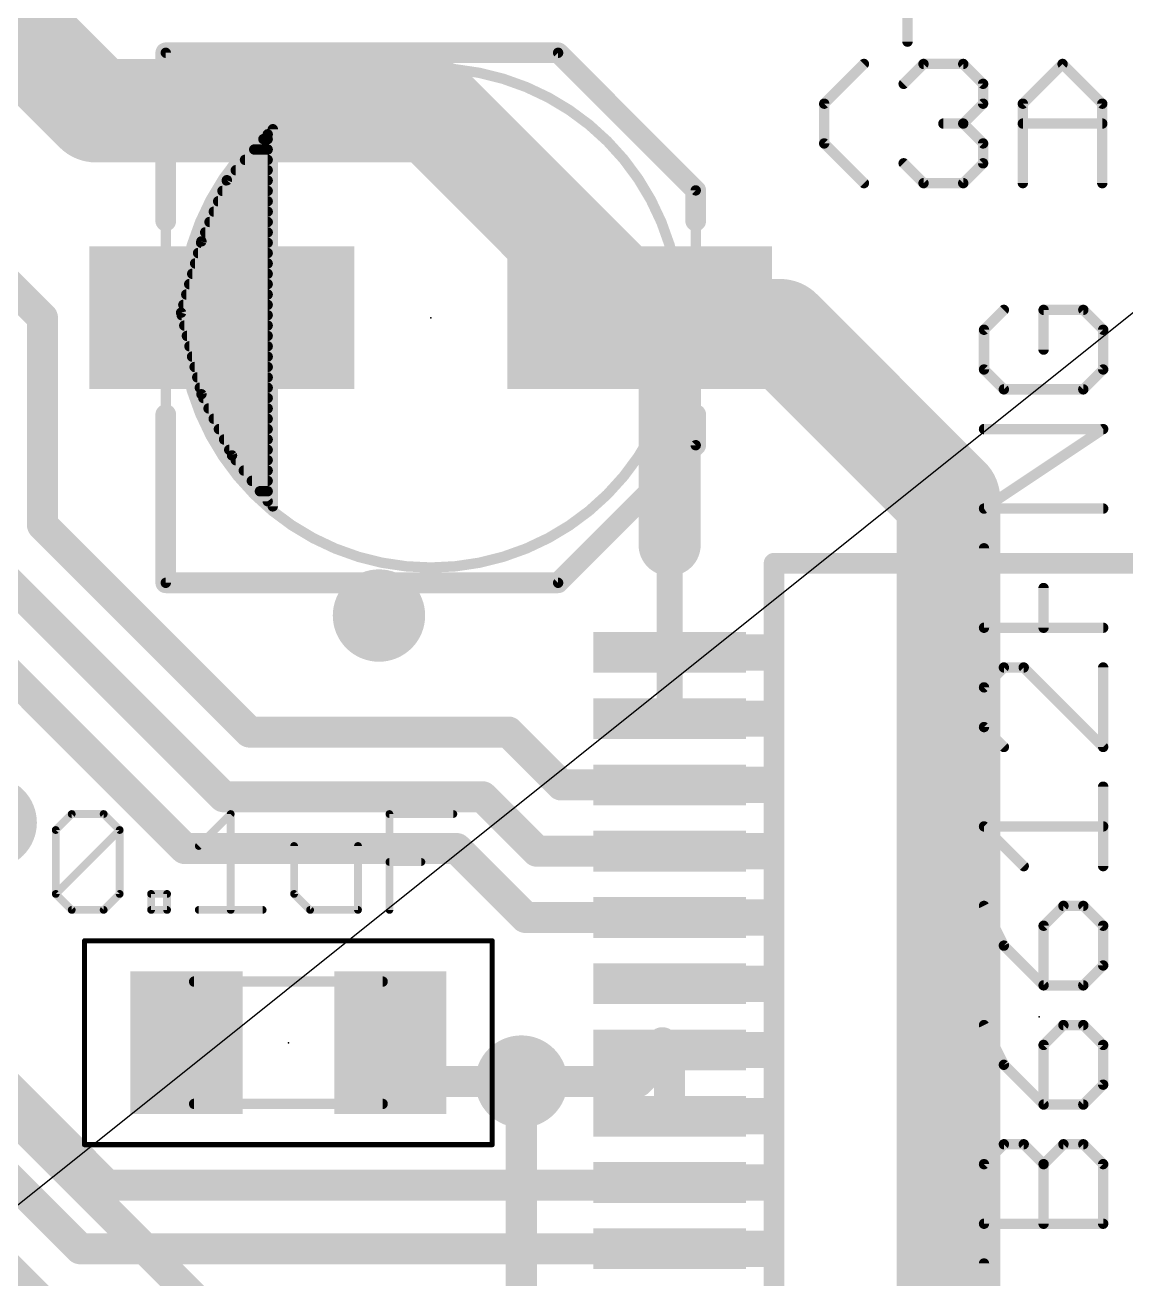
# Model space of a CAD drawing. Extents: x -1.6 to 71.4, y -0.2 to 53.9.
# Drawn here: x 44.41 to 55.21, y 12.29 to 24.59 of the extents above; entities that cross this region are included whole.
import ezdxf

# ---------------------------------------------------------------- set-up
doc = ezdxf.new("R2010")
doc.units = 0
for name, color, linetype in [('1', 12, 'CONTINUOUS'), ('16', 132, 'CONTINUOUS'), ('18', 110, 'CONTINUOUS'), ('19', 53, 'CONTINUOUS'), ('21', 40, 'CONTINUOUS'), ('23', 53, 'CONTINUOUS'), ('27', 253, 'CONTINUOUS'), ('39', 12, 'CONTINUOUS'), ('51', 253, 'CONTINUOUS')]:
    doc.layers.add(name, color=color, linetype=linetype)

# ---------------------------------------------------------------- blocks, each defined once
blk = doc.blocks.new('RECT')
blk.add_solid([(-0.5, -0.5), (0.5, -0.5), (-0.5, 0.5), (0.5, 0.5)])
blk = doc.blocks.new('ROUNDV')
at = {"const_width": 0.5}
blk.add_lwpolyline([(0, -0.25, 1), (0, 0.25, 1), (0, -0.25)], format="xyb", dxfattribs=at)

msp = doc.modelspace()

# ---------------------------------------------------------------- linework, layer by layer
at = {"layer": '1'}
for points, const_width in [([(41.039, 27.813), (45.103, 23.749)], 1.016), ([(40.113, 26.181), (44.577, 21.717)], 0.3048), ([(45.103, 23.749), (48.405, 23.749)], 1.016), ([(48.405, 23.749), (50.437, 21.717)], 1.016), ([(50.564, 21.59), (50.437, 21.717)], 1.016), ([(51.816, 21.59), (50.564, 21.59)], 1.016), ([(50.731, 21.423), (50.437, 21.717)], 0.6096), ([(53.467, 19.939), (51.816, 21.59)], 1.016), ([(44.577, 21.717), (44.577, 19.685)], 0.3048), ([(50.731, 19.489), (50.731, 21.423)], 0.6096), ([(53.467, 11.303), (53.467, 19.939)], 1.016), ([(44.577, 19.685), (46.609, 17.653)], 0.3048), ([(43.942, 19.431), (46.355, 17.018)], 0.3048), ([(50.731, 19.489), (50.731, 18.434)], 0.254), ([(45.974, 16.51), (43.307, 19.177)], 0.3048), ([(50.731, 17.784), (50.731, 18.434)], 0.254), ([(46.609, 17.653), (49.149, 17.653)], 0.3048), ([(49.149, 17.653), (49.668, 17.134)], 0.3048), ([(49.668, 17.134), (50.731, 17.134)], 0.3048), ([(46.355, 17.018), (48.895, 17.018)], 0.3048), ([(48.895, 17.018), (49.429, 16.484)], 0.3048), ([(45.974, 16.51), (48.641, 16.51)], 0.3048), ([(48.641, 16.51), (49.317, 15.834)], 0.3048), ([(49.429, 16.484), (50.731, 16.484)], 0.3048), ([(49.317, 15.834), (50.731, 15.834)], 0.3048), ([(42.799, 15.621), (45.212, 13.208)], 0.3048), ([(42.164, 15.367), (44.947, 12.584)], 0.3048), ([(41.656, 14.986), (44.704, 11.938)], 0.3048), ([(47.99, 14.605), (48.371, 14.224)], 0.3048), ([(50.421, 14.224), (50.731, 14.534)], 0.3048), ([(50.66, 14.605), (50.731, 14.534)], 0.3048), ([(50.731, 13.884), (50.731, 14.534)], 0.3048), ([(48.371, 14.224), (49.276, 14.224)], 0.3048), ([(49.276, 14.224), (50.421, 14.224)], 0.3048), ([(45.212, 13.208), (50.705, 13.208)], 0.3048), ([(50.705, 13.208), (50.731, 13.234)], 0.3048), ([(44.947, 12.584), (50.731, 12.584)], 0.3048)]:
    msp.add_lwpolyline(points, dxfattribs=dict(at, const_width=const_width))
for points, const_width in [([(45.103, 24.003, 1), (45.103, 23.495)], 0.508), ([(48.5846, 23.9286, 1), (48.2254, 23.5694)], 0.508), ([(48.405, 23.495, 1), (48.405, 24.003)], 0.508), ([(44.9234, 23.5694, 1), (45.2826, 23.9286)], 0.508), ([(50.6166, 21.8966, 1), (50.2574, 21.5374)], 0.508), ([(50.2574, 21.5374, 1), (50.6166, 21.8966)], 0.508), ([(50.564, 21.844, 1), (50.564, 21.336)], 0.508), ([(50.3844, 21.4104, 1), (50.7436, 21.7696)], 0.508), ([(50.5448, 21.8248, 1), (50.3292, 21.6092)], 0.3048), ([(51.9956, 21.7696, 1), (51.6364, 21.4104)], 0.508), ([(51.816, 21.336, 1), (51.816, 21.844)], 0.508), ([(44.6532, 21.717, 1), (44.5008, 21.717)], 0.1524), ([(44.5231, 21.6631, 1), (44.6309, 21.7709)], 0.1524), ([(50.8834, 21.423, 1), (50.5786, 21.423)], 0.3048), ([(50.6232, 21.3152, 1), (50.8388, 21.5308)], 0.3048), ([(53.721, 19.939, 1), (53.213, 19.939)], 0.508), ([(53.2874, 19.7594, 1), (53.6466, 20.1186)], 0.508), ([(44.6309, 19.7389, 1), (44.5231, 19.6311)], 0.1524), ([(44.5008, 19.685, 1), (44.6532, 19.685)], 0.1524), ([(50.5786, 19.489, 1), (50.8834, 19.489)], 0.3048), ([(50.7945, 19.489, 1), (50.6675, 19.489)], 0.127), ([(50.7945, 18.434, 1), (50.6675, 18.434)], 0.127), ([(50.6675, 18.434, 1), (50.7945, 18.434)], 0.127), ([(50.6675, 17.784, 1), (50.7945, 17.784)], 0.127), ([(46.609, 17.7292, 1), (46.609, 17.5768)], 0.1524), ([(46.5551, 17.5991, 1), (46.6629, 17.7069)], 0.1524), ([(49.2029, 17.7069, 1), (49.0951, 17.5991)], 0.1524), ([(49.149, 17.5768, 1), (49.149, 17.7292)], 0.1524), ([(49.668, 17.2102, 1), (49.668, 17.0578)], 0.1524), ([(49.6141, 17.0801, 1), (49.7219, 17.1879)], 0.1524), ([(50.731, 17.0578, 1), (50.731, 17.2102)], 0.1524), ([(46.355, 17.0942, 1), (46.355, 16.9418)], 0.1524), ([(46.3011, 16.9641, 1), (46.4089, 17.0719)], 0.1524), ([(48.9489, 17.0719, 1), (48.8411, 16.9641)], 0.1524), ([(48.895, 16.9418, 1), (48.895, 17.0942)], 0.1524), ([(45.974, 16.5862, 1), (45.974, 16.4338)], 0.1524), ([(45.9201, 16.4561, 1), (46.0279, 16.5639)], 0.1524), ([(48.6949, 16.5639, 1), (48.5871, 16.4561)], 0.1524), ([(48.641, 16.4338, 1), (48.641, 16.5862)], 0.1524), ([(49.429, 16.5602, 1), (49.429, 16.4078)], 0.1524), ([(49.3751, 16.4301, 1), (49.4829, 16.5379)], 0.1524), ([(50.731, 16.4078, 1), (50.731, 16.5602)], 0.1524), ([(49.317, 15.9102, 1), (49.317, 15.7578)], 0.1524), ([(49.2631, 15.7801, 1), (49.3709, 15.8879)], 0.1524), ([(50.731, 15.7578, 1), (50.731, 15.9102)], 0.1524), ([(48.0439, 14.6589, 1), (47.9361, 14.5511)], 0.1524), ([(50.7139, 14.6589, 1), (50.6061, 14.5511)], 0.1524), ([(50.8072, 14.534, 1), (50.6548, 14.534)], 0.1524), ([(50.7849, 14.4801, 1), (50.6771, 14.5879)], 0.1524), ([(50.6771, 14.4801, 1), (50.7849, 14.5879)], 0.1524), ([(48.371, 14.3002, 1), (48.371, 14.1478)], 0.1524), ([(48.3171, 14.1701, 1), (48.4249, 14.2779)], 0.1524), ([(49.276, 14.3002, 1), (49.276, 14.1478)], 0.1524), ([(49.276, 14.1478, 1), (49.276, 14.3002)], 0.1524), ([(50.3671, 14.2779, 1), (50.4749, 14.1701)], 0.1524), ([(50.421, 14.1478, 1), (50.421, 14.3002)], 0.1524), ([(50.6548, 13.884, 1), (50.8072, 13.884)], 0.1524), ([(45.212, 13.2842, 1), (45.212, 13.1318)], 0.1524), ([(45.1581, 13.1541, 1), (45.2659, 13.2619)], 0.1524), ([(50.6511, 13.2619, 1), (50.7589, 13.1541)], 0.1524), ([(50.7849, 13.1801, 1), (50.6771, 13.2879)], 0.1524), ([(50.705, 13.1318, 1), (50.705, 13.2842)], 0.1524), ([(44.947, 12.6602, 1), (44.947, 12.5078)], 0.1524), ([(44.8931, 12.5301, 1), (45.0009, 12.6379)], 0.1524), ([(50.731, 12.5078, 1), (50.731, 12.6602)], 0.1524)]:
    msp.add_lwpolyline(points, format="xyb", dxfattribs=dict(at, const_width=const_width))
at = {"layer": '16', "const_width": 0.3048}
for points in [[(40.513, 20.701), (47.371, 27.559)], [(39.37, 18.796), (48.895, 9.271)], [(49.276, 14.224), (49.276, 10.922)]]:
    msp.add_lwpolyline(points, dxfattribs=at)
at = {"layer": '16', "const_width": 0.1524}
msp.add_lwpolyline([(49.3522, 14.224, 1), (49.1998, 14.224)], format="xyb", dxfattribs=at)
at = {"layer": '19'}
msp.add_line((38.227, 8.128), (66.167, 30.48), dxfattribs=at)
at = {"layer": '21'}
for points, const_width in [([(53.0651, 24.426), (53.0651, 25.5954)], 0.1016), ([(45.787, 22.667), (45.787, 24.317)], 0.2032), ([(45.787, 24.317), (49.637, 24.317)], 0.2032), ([(49.637, 24.317), (50.987, 22.967)], 0.2032), ([(52.2478, 23.8174), (52.6376, 24.2072)], 0.1016), ([(53.0274, 24.0123), (53.2223, 24.2072)], 0.1016), ([(53.2223, 24.2072), (53.6121, 24.2072)], 0.1016), ([(53.6121, 24.2072), (53.807, 24.0123)], 0.1016), ([(54.1968, 23.8174), (54.5866, 24.2072)], 0.1016), ([(54.5866, 24.2072), (54.9764, 23.8174)], 0.1016), ([(53.807, 24.0123), (53.807, 23.8174)], 0.1016), ([(52.2478, 23.4276), (52.2478, 23.8174)], 0.1016), ([(53.807, 23.8174), (53.6121, 23.6225)], 0.1016), ([(54.1968, 23.0378), (54.1968, 23.8174)], 0.1016), ([(54.9764, 23.8174), (54.9764, 23.0378)], 0.1016), ([(53.6121, 23.6225), (53.4172, 23.6225)], 0.1016), ([(53.6121, 23.6225), (53.807, 23.4276)], 0.1016), ([(54.1968, 23.6225), (54.9764, 23.6225)], 0.1016), ([(52.6376, 23.0378), (52.2478, 23.4276)], 0.1016), ([(53.807, 23.4276), (53.807, 23.2327)], 0.1016), ([(53.2223, 23.0378), (53.0274, 23.2327)], 0.1016), ([(53.807, 23.2327), (53.6121, 23.0378)], 0.1016), ([(50.987, 22.967), (50.987, 22.667)], 0.2032), ([(53.6121, 23.0378), (53.2223, 23.0378)], 0.1016), ([(45.787, 19.117), (45.787, 20.767)], 0.2032), ([(50.987, 20.767), (50.987, 20.467)], 0.2032), ([(50.987, 20.467), (49.637, 19.117)], 0.2032), ([(56.956, 19.309), (51.756, 19.309)], 0.2032), ([(51.756, 19.309), (51.756, 10.409)], 0.2032), ([(49.637, 19.117), (45.787, 19.117)], 0.2032)]:
    msp.add_lwpolyline(points, dxfattribs=dict(at, const_width=const_width))
for points, const_width in [([(45.8378, 24.317, 1), (45.7362, 24.317)], 0.1016), ([(45.787, 24.3678, 1), (45.787, 24.2662)], 0.1016), ([(49.6729, 24.3529, 1), (49.6011, 24.2811)], 0.1016), ([(49.637, 24.2662, 1), (49.637, 24.3678)], 0.1016), ([(53.0397, 24.426, 1), (53.0905, 24.426)], 0.0508), ([(52.6556, 24.1892, 1), (52.6196, 24.2252)], 0.0508), ([(53.2223, 24.2326, 1), (53.2223, 24.1818)], 0.0508), ([(53.2403, 24.1892, 1), (53.2043, 24.2252)], 0.0508), ([(53.6301, 24.2252, 1), (53.5941, 24.1892)], 0.0508), ([(53.6121, 24.1818, 1), (53.6121, 24.2326)], 0.0508), ([(54.6046, 24.2252, 1), (54.5686, 24.1892)], 0.0508), ([(54.6046, 24.1892, 1), (54.5686, 24.2252)], 0.0508), ([(53.0094, 24.0303, 1), (53.0454, 23.9943)], 0.0508), ([(53.8324, 24.0123, 1), (53.7816, 24.0123)], 0.0508), ([(53.789, 23.9943, 1), (53.825, 24.0303)], 0.0508), ([(52.2732, 23.8174, 1), (52.2224, 23.8174)], 0.0508), ([(53.825, 23.7994, 1), (53.789, 23.8354)], 0.0508), ([(54.2222, 23.8174, 1), (54.1714, 23.8174)], 0.0508), ([(55.0018, 23.8174, 1), (54.951, 23.8174)], 0.0508), ([(52.2298, 23.8354, 1), (52.2658, 23.7994)], 0.0508), ([(53.7816, 23.8174, 1), (53.8324, 23.8174)], 0.0508), ([(54.1788, 23.8354, 1), (54.2148, 23.7994)], 0.0508), ([(54.9584, 23.7994, 1), (54.9944, 23.8354)], 0.0508), ([(53.4172, 23.6479, 1), (53.4172, 23.5971)], 0.0508), ([(53.6301, 23.6405, 1), (53.5941, 23.6045)], 0.0508), ([(53.5941, 23.6405, 1), (53.6301, 23.6045)], 0.0508), ([(53.6121, 23.5971, 1), (53.6121, 23.6479)], 0.0508), ([(54.1968, 23.6479, 1), (54.1968, 23.5971)], 0.0508), ([(54.9764, 23.5971, 1), (54.9764, 23.6479)], 0.0508), ([(52.2658, 23.4456, 1), (52.2298, 23.4096)], 0.0508), ([(52.2224, 23.4276, 1), (52.2732, 23.4276)], 0.0508), ([(53.8324, 23.4276, 1), (53.7816, 23.4276)], 0.0508), ([(53.789, 23.4096, 1), (53.825, 23.4456)], 0.0508), ([(53.0454, 23.2507, 1), (53.0094, 23.2147)], 0.0508), ([(53.7816, 23.2327, 1), (53.8324, 23.2327)], 0.0508), ([(53.825, 23.2147, 1), (53.789, 23.2507)], 0.0508), ([(51.0378, 22.967, 1), (50.9362, 22.967)], 0.1016), ([(50.9511, 22.9311, 1), (51.0229, 23.0029)], 0.1016), ([(52.6196, 23.0198, 1), (52.6556, 23.0558)], 0.0508), ([(53.2223, 23.0632, 1), (53.2223, 23.0124)], 0.0508), ([(53.2043, 23.0198, 1), (53.2403, 23.0558)], 0.0508), ([(53.5941, 23.0558, 1), (53.6301, 23.0198)], 0.0508), ([(53.6121, 23.0124, 1), (53.6121, 23.0632)], 0.0508), ([(54.1714, 23.0378, 1), (54.2222, 23.0378)], 0.0508), ([(54.951, 23.0378, 1), (55.0018, 23.0378)], 0.0508), ([(45.7362, 22.667, 1), (45.8378, 22.667)], 0.1016), ([(50.9362, 22.667, 1), (51.0378, 22.667)], 0.1016), ([(45.8378, 20.767, 1), (45.7362, 20.767)], 0.1016), ([(51.0378, 20.767, 1), (50.9362, 20.767)], 0.1016), ([(51.0229, 20.4311, 1), (50.9511, 20.5029)], 0.1016), ([(50.9362, 20.467, 1), (51.0378, 20.467)], 0.1016), ([(51.756, 19.3598, 1), (51.756, 19.2582)], 0.1016), ([(51.8068, 19.309, 1), (51.7052, 19.309)], 0.1016), ([(45.787, 19.1678, 1), (45.787, 19.0662)], 0.1016), ([(49.6011, 19.1529, 1), (49.6729, 19.0811)], 0.1016), ([(49.637, 19.0662, 1), (49.637, 19.1678)], 0.1016), ([(45.7362, 19.117, 1), (45.8378, 19.117)], 0.1016)]:
    msp.add_lwpolyline(points, format="xyb", dxfattribs=dict(at, const_width=const_width))
at = {"layer": '23'}
for p in [(48.387, 21.717), (54.356, 14.859), (46.99, 14.605)]:
    msp.add_point(p, dxfattribs=at)
at = {"layer": '27'}
for points, const_width in [([(54.0107, 21.7947), (53.8158, 21.5998)], 0.1016), ([(54.7903, 21.7947), (54.4005, 21.7947)], 0.1016), ([(54.4005, 21.7947), (54.4005, 21.4049)], 0.1016), ([(54.9852, 21.5998), (54.7903, 21.7947)], 0.1016), ([(53.8158, 21.5998), (53.8158, 21.21)], 0.1016), ([(54.9852, 21.21), (54.9852, 21.5998)], 0.1016), ([(53.8158, 21.21), (54.0107, 21.0151)], 0.1016), ([(54.7903, 21.0151), (54.9852, 21.21)], 0.1016), ([(54.0107, 21.0151), (54.7903, 21.0151)], 0.1016), ([(53.8158, 19.8457), (54.9852, 20.6253)], 0.1016), ([(54.9852, 20.6253), (53.8158, 20.6253)], 0.1016), ([(54.9852, 19.8457), (53.8158, 19.8457)], 0.1016), ([(53.8158, 18.6763), (53.8158, 19.4559)], 0.1016), ([(54.4005, 18.6763), (54.4005, 19.0661)], 0.1016), ([(54.9852, 18.6763), (53.8158, 18.6763)], 0.1016), ([(54.0107, 18.2865), (53.8158, 18.0916)], 0.1016), ([(54.2056, 18.2865), (54.0107, 18.2865)], 0.1016), ([(54.9852, 17.5069), (54.2056, 18.2865)], 0.1016), ([(54.9852, 18.2865), (54.9852, 17.5069)], 0.1016), ([(53.8158, 18.0916), (53.8158, 17.7018)], 0.1016), ([(53.8158, 17.7018), (54.0107, 17.5069)], 0.1016), ([(54.9852, 16.3375), (54.9852, 17.1171)], 0.1016), ([(44.7073, 16.6919), (44.864, 16.8487)], 0.0762), ([(44.864, 16.8487), (45.1776, 16.8487)], 0.0762), ([(45.1776, 16.8487), (45.3343, 16.6919)], 0.0762), ([(46.1105, 16.5352), (46.4241, 16.8487)], 0.0762), ([(46.4241, 16.8487), (46.4241, 15.9081)], 0.0762), ([(47.9816, 15.9081), (47.9816, 16.8487)], 0.0762), ([(47.9816, 16.8487), (48.6086, 16.8487)], 0.0762), ([(44.7073, 16.0649), (44.7073, 16.6919)], 0.0762), ([(44.7073, 16.0649), (45.3343, 16.6919)], 0.0762), ([(45.3343, 16.6919), (45.3343, 16.0649)], 0.0762), ([(54.2056, 16.3375), (53.8158, 16.7273)], 0.1016), ([(53.8158, 16.7273), (54.9852, 16.7273)], 0.1016), ([(47.0461, 16.5352), (47.0461, 16.0649)], 0.0762), ([(47.6731, 15.9081), (47.6731, 16.5352)], 0.0762), ([(47.9816, 16.3784), (48.2951, 16.3784)], 0.0762), ([(44.864, 15.9081), (44.7073, 16.0649)], 0.0762), ([(45.3343, 16.0649), (45.1776, 15.9081)], 0.0762), ([(45.6428, 15.9081), (45.6428, 16.0649)], 0.0762), ([(45.6428, 16.0649), (45.7995, 16.0649)], 0.0762), ([(45.7995, 16.0649), (45.7995, 15.9081)], 0.0762), ([(47.0461, 16.0649), (47.2028, 15.9081)], 0.0762), ([(53.8158, 15.9477), (54.0107, 15.5579)], 0.1016), ([(54.5954, 15.9477), (54.4005, 15.7528)], 0.1016), ([(54.7903, 15.9477), (54.5954, 15.9477)], 0.1016), ([(54.9852, 15.7528), (54.7903, 15.9477)], 0.1016), ([(45.1776, 15.9081), (44.864, 15.9081)], 0.0762), ([(45.7995, 15.9081), (45.6428, 15.9081)], 0.0762), ([(46.1105, 15.9081), (46.7376, 15.9081)], 0.0762), ([(47.2028, 15.9081), (47.6731, 15.9081)], 0.0762), ([(54.4005, 15.7528), (54.4005, 15.1681)], 0.1016), ([(54.9852, 15.363), (54.9852, 15.7528)], 0.1016), ([(54.0107, 15.5579), (54.4005, 15.1681)], 0.1016), ([(54.7903, 15.1681), (54.9852, 15.363)], 0.1016), ([(54.4005, 15.1681), (54.7903, 15.1681)], 0.1016), ([(53.8158, 14.7783), (54.0107, 14.3885)], 0.1016), ([(54.5954, 14.7783), (54.4005, 14.5834)], 0.1016), ([(54.7903, 14.7783), (54.5954, 14.7783)], 0.1016), ([(54.9852, 14.5834), (54.7903, 14.7783)], 0.1016), ([(54.4005, 14.5834), (54.4005, 13.9987)], 0.1016), ([(54.9852, 14.1936), (54.9852, 14.5834)], 0.1016), ([(54.0107, 14.3885), (54.4005, 13.9987)], 0.1016), ([(54.7903, 13.9987), (54.9852, 14.1936)], 0.1016), ([(54.4005, 13.9987), (54.7903, 13.9987)], 0.1016), ([(53.8158, 13.414), (54.0107, 13.6089)], 0.1016), ([(54.0107, 13.6089), (54.2056, 13.6089)], 0.1016), ([(54.2056, 13.6089), (54.4005, 13.414)], 0.1016), ([(54.4005, 13.414), (54.5954, 13.6089)], 0.1016), ([(54.5954, 13.6089), (54.7903, 13.6089)], 0.1016), ([(54.7903, 13.6089), (54.9852, 13.414)], 0.1016), ([(53.8158, 12.8293), (53.8158, 13.414)], 0.1016), ([(54.4005, 12.8293), (54.4005, 13.414)], 0.1016), ([(54.9852, 13.414), (54.9852, 12.8293)], 0.1016), ([(54.9852, 12.8293), (53.8158, 12.8293)], 0.1016), ([(53.8158, 11.6599), (53.8158, 12.4395)], 0.1016)]:
    msp.add_lwpolyline(points, dxfattribs=dict(at, const_width=const_width))
for points, const_width in [([(54.0287, 21.7767, 1), (53.9927, 21.8126)], 0.0508), ([(54.4005, 21.8201, 1), (54.4005, 21.7693)], 0.0508), ([(54.4259, 21.7947, 1), (54.3751, 21.7947)], 0.0508), ([(54.8083, 21.8126, 1), (54.7723, 21.7767)], 0.0508), ([(54.7903, 21.7693, 1), (54.7903, 21.8201)], 0.0508), ([(53.8412, 21.5998, 1), (53.7904, 21.5998)], 0.0508), ([(55.0106, 21.5998, 1), (54.9598, 21.5998)], 0.0508), ([(53.7978, 21.6177, 1), (53.8338, 21.5818)], 0.0508), ([(54.9672, 21.5818, 1), (55.0032, 21.6177)], 0.0508), ([(54.3751, 21.4049, 1), (54.4259, 21.4049)], 0.0508), ([(53.8338, 21.2279, 1), (53.7978, 21.192)], 0.0508), ([(53.7904, 21.21, 1), (53.8412, 21.21)], 0.0508), ([(54.9598, 21.21, 1), (55.0106, 21.21)], 0.0508), ([(55.0032, 21.192, 1), (54.9672, 21.2279)], 0.0508), ([(54.0107, 21.0405, 1), (54.0107, 20.9897)], 0.0508), ([(53.9927, 20.9971, 1), (54.0287, 21.033)], 0.0508), ([(54.7723, 21.033, 1), (54.8083, 20.9971)], 0.0508), ([(54.7903, 20.9897, 1), (54.7903, 21.0405)], 0.0508), ([(53.8158, 20.6507, 1), (53.8158, 20.5999)], 0.0508), ([(54.9993, 20.6041, 1), (54.9711, 20.6464)], 0.0508), ([(54.9852, 20.5999, 1), (54.9852, 20.6507)], 0.0508), ([(53.8158, 19.8711, 1), (53.8158, 19.8203)], 0.0508), ([(53.8017, 19.8668, 1), (53.8299, 19.8245)], 0.0508), ([(54.9852, 19.8203, 1), (54.9852, 19.8711)], 0.0508), ([(53.8412, 19.4559, 1), (53.7904, 19.4559)], 0.0508), ([(54.4259, 19.0661, 1), (54.3751, 19.0661)], 0.0508), ([(53.8158, 18.7017, 1), (53.8158, 18.6509)], 0.0508), ([(53.7904, 18.6763, 1), (53.8412, 18.6763)], 0.0508), ([(54.3751, 18.6763, 1), (54.4259, 18.6763)], 0.0508), ([(54.9852, 18.6509, 1), (54.9852, 18.7017)], 0.0508), ([(54.0107, 18.3119, 1), (54.0107, 18.2611)], 0.0508), ([(54.0287, 18.2685, 1), (53.9927, 18.3044)], 0.0508), ([(54.2236, 18.3044, 1), (54.1876, 18.2685)], 0.0508), ([(54.2056, 18.2611, 1), (54.2056, 18.3119)], 0.0508), ([(55.0106, 18.2865, 1), (54.9598, 18.2865)], 0.0508), ([(53.8412, 18.0916, 1), (53.7904, 18.0916)], 0.0508), ([(53.7978, 18.1095, 1), (53.8338, 18.0736)], 0.0508), ([(53.8338, 17.7197, 1), (53.7978, 17.6838)], 0.0508), ([(53.7904, 17.7018, 1), (53.8412, 17.7018)], 0.0508), ([(53.9927, 17.4889, 1), (54.0287, 17.5248)], 0.0508), ([(54.9598, 17.5069, 1), (55.0106, 17.5069)], 0.0508), ([(54.9672, 17.4889, 1), (55.0032, 17.5248)], 0.0508), ([(55.0106, 17.1171, 1), (54.9598, 17.1171)], 0.0508), ([(44.864, 16.8678, 1), (44.864, 16.8297)], 0.0381), ([(44.8775, 16.8352, 1), (44.8506, 16.8622)], 0.0381), ([(45.191, 16.8622, 1), (45.1641, 16.8352)], 0.0381), ([(45.1776, 16.8297, 1), (45.1776, 16.8678)], 0.0381), ([(46.4431, 16.8487, 1), (46.405, 16.8487)], 0.0381), ([(46.4375, 16.8352, 1), (46.4106, 16.8622)], 0.0381), ([(48.0006, 16.8487, 1), (47.9625, 16.8487)], 0.0381), ([(47.9816, 16.8678, 1), (47.9816, 16.8297)], 0.0381), ([(48.6086, 16.8297, 1), (48.6086, 16.8678)], 0.0381), ([(44.7263, 16.6919, 1), (44.6882, 16.6919)], 0.0381), ([(45.3534, 16.6919, 1), (45.3153, 16.6919)], 0.0381), ([(45.3478, 16.6785, 1), (45.3209, 16.7054)], 0.0381), ([(53.8338, 16.7452, 1), (53.7978, 16.7093)], 0.0508), ([(53.8158, 16.7527, 1), (53.8158, 16.7019)], 0.0508), ([(54.9852, 16.7019, 1), (54.9852, 16.7527)], 0.0508), ([(44.6938, 16.7054, 1), (44.7207, 16.6785)], 0.0381), ([(45.3209, 16.6785, 1), (45.3478, 16.7054)], 0.0381), ([(46.0971, 16.5486, 1), (46.124, 16.5217)], 0.0381), ([(47.0651, 16.5352, 1), (47.027, 16.5352)], 0.0381), ([(47.6922, 16.5352, 1), (47.6541, 16.5352)], 0.0381), ([(47.9816, 16.3974, 1), (47.9816, 16.3593)], 0.0381), ([(48.2951, 16.3593, 1), (48.2951, 16.3974)], 0.0381), ([(54.1876, 16.3195, 1), (54.2236, 16.3554)], 0.0508), ([(54.9598, 16.3375, 1), (55.0106, 16.3375)], 0.0508), ([(44.7207, 16.0783, 1), (44.6938, 16.0514)], 0.0381), ([(44.6938, 16.0783, 1), (44.7207, 16.0514)], 0.0381), ([(44.6882, 16.0649, 1), (44.7263, 16.0649)], 0.0381), ([(45.3153, 16.0649, 1), (45.3534, 16.0649)], 0.0381), ([(45.3478, 16.0514, 1), (45.3209, 16.0783)], 0.0381), ([(45.6618, 16.0649, 1), (45.6237, 16.0649)], 0.0381), ([(45.6428, 16.0839, 1), (45.6428, 16.0458)], 0.0381), ([(45.8186, 16.0649, 1), (45.7805, 16.0649)], 0.0381), ([(45.7995, 16.0458, 1), (45.7995, 16.0839)], 0.0381), ([(47.0595, 16.0783, 1), (47.0326, 16.0514)], 0.0381), ([(47.027, 16.0649, 1), (47.0651, 16.0649)], 0.0381), ([(53.8385, 15.959, 1), (53.7931, 15.9363)], 0.0508), ([(54.5954, 15.9731, 1), (54.5954, 15.9223)], 0.0508), ([(54.6134, 15.9297, 1), (54.5774, 15.9656)], 0.0508), ([(54.8083, 15.9656, 1), (54.7723, 15.9297)], 0.0508), ([(54.7903, 15.9223, 1), (54.7903, 15.9731)], 0.0508), ([(44.864, 15.9272, 1), (44.864, 15.8891)], 0.0381), ([(44.8506, 15.8946, 1), (44.8775, 15.9216)], 0.0381), ([(45.1641, 15.9216, 1), (45.191, 15.8946)], 0.0381), ([(45.1776, 15.8891, 1), (45.1776, 15.9272)], 0.0381), ([(45.6237, 15.9081, 1), (45.6618, 15.9081)], 0.0381), ([(45.6428, 15.9272, 1), (45.6428, 15.8891)], 0.0381), ([(45.7805, 15.9081, 1), (45.8186, 15.9081)], 0.0381), ([(45.7995, 15.8891, 1), (45.7995, 15.9272)], 0.0381), ([(46.1105, 15.9272, 1), (46.1105, 15.8891)], 0.0381), ([(46.405, 15.9081, 1), (46.4431, 15.9081)], 0.0381), ([(46.7376, 15.8891, 1), (46.7376, 15.9272)], 0.0381), ([(47.2028, 15.9272, 1), (47.2028, 15.8891)], 0.0381), ([(47.1894, 15.8946, 1), (47.2163, 15.9216)], 0.0381), ([(47.6541, 15.9081, 1), (47.6922, 15.9081)], 0.0381), ([(47.6731, 15.8891, 1), (47.6731, 15.9272)], 0.0381), ([(47.9625, 15.9081, 1), (48.0006, 15.9081)], 0.0381), ([(54.4259, 15.7528, 1), (54.3751, 15.7528)], 0.0508), ([(54.3825, 15.7707, 1), (54.4185, 15.7348)], 0.0508), ([(55.0106, 15.7528, 1), (54.9598, 15.7528)], 0.0508), ([(54.9672, 15.7348, 1), (55.0032, 15.7707)], 0.0508), ([(54.0287, 15.5758, 1), (53.9927, 15.5399)], 0.0508), ([(53.988, 15.5465, 1), (54.0334, 15.5692)], 0.0508), ([(54.9598, 15.363, 1), (55.0106, 15.363)], 0.0508), ([(55.0032, 15.345, 1), (54.9672, 15.3809)], 0.0508), ([(54.4005, 15.1935, 1), (54.4005, 15.1427)], 0.0508), ([(54.3751, 15.1681, 1), (54.4259, 15.1681)], 0.0508), ([(54.3825, 15.1501, 1), (54.4185, 15.1861)], 0.0508), ([(54.7723, 15.1861, 1), (54.8083, 15.1501)], 0.0508), ([(54.7903, 15.1427, 1), (54.7903, 15.1935)], 0.0508), ([(53.8385, 14.7896, 1), (53.7931, 14.7669)], 0.0508), ([(54.5954, 14.8037, 1), (54.5954, 14.7529)], 0.0508), ([(54.6134, 14.7603, 1), (54.5774, 14.7963)], 0.0508), ([(54.8083, 14.7963, 1), (54.7723, 14.7603)], 0.0508), ([(54.7903, 14.7529, 1), (54.7903, 14.8037)], 0.0508), ([(54.3825, 14.6014, 1), (54.4185, 14.5654)], 0.0508), ([(54.4259, 14.5834, 1), (54.3751, 14.5834)], 0.0508), ([(55.0106, 14.5834, 1), (54.9598, 14.5834)], 0.0508), ([(54.9672, 14.5654, 1), (55.0032, 14.6014)], 0.0508), ([(54.0287, 14.4065, 1), (53.9927, 14.3705)], 0.0508), ([(53.988, 14.3771, 1), (54.0334, 14.3998)], 0.0508), ([(54.9598, 14.1936, 1), (55.0106, 14.1936)], 0.0508), ([(55.0032, 14.1756, 1), (54.9672, 14.2116)], 0.0508), ([(54.4005, 14.0241, 1), (54.4005, 13.9733)], 0.0508), ([(54.3751, 13.9987, 1), (54.4259, 13.9987)], 0.0508), ([(54.3825, 13.9807, 1), (54.4185, 14.0167)], 0.0508), ([(54.7723, 14.0167, 1), (54.8083, 13.9807)], 0.0508), ([(54.7903, 13.9733, 1), (54.7903, 14.0241)], 0.0508), ([(54.0107, 13.6343, 1), (54.0107, 13.5835)], 0.0508), ([(54.0287, 13.5909, 1), (53.9927, 13.6269)], 0.0508), ([(54.2236, 13.6269, 1), (54.1876, 13.5909)], 0.0508), ([(54.2056, 13.5835, 1), (54.2056, 13.6343)], 0.0508), ([(54.5954, 13.6343, 1), (54.5954, 13.5835)], 0.0508), ([(54.6134, 13.5909, 1), (54.5774, 13.6269)], 0.0508), ([(54.8083, 13.6269, 1), (54.7723, 13.5909)], 0.0508), ([(54.7903, 13.5835, 1), (54.7903, 13.6343)], 0.0508), ([(53.7978, 13.432, 1), (53.8338, 13.396)], 0.0508), ([(53.8412, 13.414, 1), (53.7904, 13.414)], 0.0508), ([(54.3825, 13.432, 1), (54.4185, 13.396)], 0.0508), ([(54.4259, 13.414, 1), (54.3751, 13.414)], 0.0508), ([(54.3825, 13.396, 1), (54.4185, 13.432)], 0.0508), ([(55.0106, 13.414, 1), (54.9598, 13.414)], 0.0508), ([(54.9672, 13.396, 1), (55.0032, 13.432)], 0.0508), ([(53.8158, 12.8547, 1), (53.8158, 12.8039)], 0.0508), ([(53.7904, 12.8293, 1), (53.8412, 12.8293)], 0.0508), ([(54.3751, 12.8293, 1), (54.4259, 12.8293)], 0.0508), ([(54.9598, 12.8293, 1), (55.0106, 12.8293)], 0.0508), ([(54.9852, 12.8039, 1), (54.9852, 12.8547)], 0.0508), ([(53.8412, 12.4395, 1), (53.7904, 12.4395)], 0.0508)]:
    msp.add_lwpolyline(points, format="xyb", dxfattribs=dict(at, const_width=const_width))
at = {"layer": '39', "const_width": 0.05}
for points in [[(44.99, 13.605), (44.99, 15.605)], [(44.99, 15.605), (48.99, 15.605)], [(48.99, 15.605), (48.99, 13.605)], [(48.99, 13.605), (44.99, 13.605)]]:
    msp.add_lwpolyline(points, dxfattribs=at)
at = {"layer": '39', "const_width": 0.025}
for points in [[(45.0025, 15.605, 1), (44.9775, 15.605)], [(44.99, 15.6175, 1), (44.99, 15.5925)], [(49.0025, 15.605, 1), (48.9775, 15.605)], [(48.99, 15.5925, 1), (48.99, 15.6175)], [(44.99, 13.6175, 1), (44.99, 13.5925)], [(44.9775, 13.605, 1), (45.0025, 13.605)], [(48.9775, 13.605, 1), (49.0025, 13.605)], [(48.99, 13.5925, 1), (48.99, 13.6175)]]:
    msp.add_lwpolyline(points, format="xyb", dxfattribs=at)
at = {"layer": '51', "const_width": 0.1016}
for points in [[(45.787, 24.317), (49.637, 24.317)], [(45.787, 19.117), (45.787, 24.317)], [(49.637, 24.317), (50.987, 22.967)], [(46.837, 23.567), (46.837, 19.867)], [(46.787, 23.517), (46.387, 23.067)], [(46.7449, 23.4696), (46.787, 23.4696)], [(46.787, 19.917), (46.787, 23.517)], [(46.6546, 23.368), (46.787, 23.368)], [(46.5642, 23.2664), (46.787, 23.2664)], [(46.4739, 23.1648), (46.787, 23.1648)], [(46.387, 23.067), (46.137, 22.467)], [(46.3431, 22.9616), (46.787, 22.9616)], [(46.3854, 23.0632), (46.787, 23.0632)], [(50.987, 22.967), (50.987, 20.467)], [(46.3008, 22.86), (46.787, 22.86)], [(46.2584, 22.7584), (46.787, 22.7584)], [(46.2161, 22.6568), (46.787, 22.6568)], [(46.137, 22.467), (45.937, 21.767)], [(46.1738, 22.5552), (46.787, 22.5552)], [(46.1041, 22.352), (46.787, 22.352)], [(46.1332, 22.4536), (46.787, 22.4536)], [(46.0751, 22.2504), (46.787, 22.2504)], [(46.0461, 22.1488), (46.787, 22.1488)], [(46.0171, 22.0472), (46.787, 22.0472)], [(45.988, 21.9456), (46.787, 21.9456)], [(45.937, 21.767), (46.137, 20.967)], [(45.9432, 21.7424), (46.787, 21.7424)], [(45.959, 21.844), (46.787, 21.844)], [(45.9686, 21.6408), (46.787, 21.6408)], [(45.994, 21.5392), (46.787, 21.5392)], [(46.0194, 21.4376), (46.787, 21.4376)], [(46.0448, 21.336), (46.787, 21.336)], [(46.0702, 21.2344), (46.787, 21.2344)], [(46.0956, 21.1328), (46.787, 21.1328)], [(46.121, 21.0312), (46.787, 21.0312)], [(46.137, 20.967), (46.437, 20.367)], [(46.1557, 20.9296), (46.787, 20.9296)], [(46.2065, 20.828), (46.787, 20.828)], [(46.2573, 20.7264), (46.787, 20.7264)], [(46.3081, 20.6248), (46.787, 20.6248)], [(46.3589, 20.5232), (46.787, 20.5232)], [(46.4097, 20.4216), (46.787, 20.4216)], [(50.987, 20.467), (49.637, 19.117)], [(46.437, 20.367), (46.787, 19.917)], [(46.4736, 20.32), (46.787, 20.32)], [(46.5526, 20.2184), (46.787, 20.2184)], [(46.6316, 20.1168), (46.787, 20.1168)], [(46.7106, 20.0152), (46.787, 20.0152)], [(49.637, 19.117), (45.787, 19.117)], [(46.065, 15.205), (47.915, 15.205)], [(47.915, 14.005), (46.065, 14.005)]]:
    msp.add_lwpolyline(points, dxfattribs=at)
at = {"layer": '51'}
for points, const_width in [([(45.787, 24.3424, 1), (45.787, 24.2916)], 0.0508), ([(45.8124, 24.317, 1), (45.7616, 24.317)], 0.0508), ([(49.655, 24.335, 1), (49.619, 24.299)], 0.0508), ([(49.637, 24.2916, 1), (49.637, 24.3424)], 0.0508), ([(48.387, 19.267, 1), (48.387, 24.167, 1), (48.387, 19.267)], 0.1016), ([(46.8624, 23.567, 1), (46.8116, 23.567)], 0.0508), ([(46.7449, 23.495, 1), (46.7449, 23.4442)], 0.0508), ([(46.8124, 23.517, 1), (46.7616, 23.517)], 0.0508), ([(46.806, 23.5001, 1), (46.768, 23.5339)], 0.0508), ([(46.787, 23.4442, 1), (46.787, 23.495)], 0.0508), ([(46.6546, 23.3934, 1), (46.6546, 23.3426)], 0.0508), ([(46.787, 23.3426, 1), (46.787, 23.3934)], 0.0508), ([(46.5642, 23.2918, 1), (46.5642, 23.241)], 0.0508), ([(46.787, 23.241, 1), (46.787, 23.2918)], 0.0508), ([(46.4739, 23.1902, 1), (46.4739, 23.1394)], 0.0508), ([(46.787, 23.1394, 1), (46.787, 23.1902)], 0.0508), ([(46.3431, 22.987, 1), (46.3431, 22.9362)], 0.0508), ([(46.3854, 23.0886, 1), (46.3854, 23.0378)], 0.0508), ([(46.368, 23.0839, 1), (46.406, 23.0501)], 0.0508), ([(46.4104, 23.0572, 1), (46.3636, 23.0768)], 0.0508), ([(46.787, 23.0378, 1), (46.787, 23.0886)], 0.0508), ([(46.787, 22.9362, 1), (46.787, 22.987)], 0.0508), ([(51.0124, 22.967, 1), (50.9616, 22.967)], 0.0508), ([(50.969, 22.949, 1), (51.005, 22.985)], 0.0508), ([(46.3008, 22.8854, 1), (46.3008, 22.8346)], 0.0508), ([(46.787, 22.8346, 1), (46.787, 22.8854)], 0.0508), ([(46.2584, 22.7838, 1), (46.2584, 22.733)], 0.0508), ([(46.787, 22.733, 1), (46.787, 22.7838)], 0.0508), ([(46.2161, 22.6822, 1), (46.2161, 22.6314)], 0.0508), ([(46.787, 22.6314, 1), (46.787, 22.6822)], 0.0508), ([(46.1614, 22.46, 1), (46.1126, 22.474)], 0.0508), ([(46.1738, 22.5806, 1), (46.1738, 22.5298)], 0.0508), ([(46.787, 22.5298, 1), (46.787, 22.5806)], 0.0508), ([(46.1041, 22.3774, 1), (46.1041, 22.3266)], 0.0508), ([(46.1332, 22.479, 1), (46.1332, 22.4282)], 0.0508), ([(46.1136, 22.4768, 1), (46.1604, 22.4572)], 0.0508), ([(46.787, 22.4282, 1), (46.787, 22.479)], 0.0508), ([(46.787, 22.3266, 1), (46.787, 22.3774)], 0.0508), ([(46.0751, 22.2758, 1), (46.0751, 22.225)], 0.0508), ([(46.787, 22.225, 1), (46.787, 22.2758)], 0.0508), ([(46.0461, 22.1742, 1), (46.0461, 22.1234)], 0.0508), ([(46.787, 22.1234, 1), (46.787, 22.1742)], 0.0508), ([(46.0171, 22.0726, 1), (46.0171, 22.0218)], 0.0508), ([(46.787, 22.0218, 1), (46.787, 22.0726)], 0.0508), ([(45.988, 21.971, 1), (45.988, 21.9202)], 0.0508), ([(46.787, 21.9202, 1), (46.787, 21.971)], 0.0508), ([(45.9616, 21.7732, 1), (45.9124, 21.7608)], 0.0508), ([(45.9126, 21.774, 1), (45.9614, 21.76)], 0.0508), ([(45.9432, 21.7678, 1), (45.9432, 21.717)], 0.0508), ([(45.959, 21.8694, 1), (45.959, 21.8186)], 0.0508), ([(46.787, 21.8186, 1), (46.787, 21.8694)], 0.0508), ([(46.787, 21.717, 1), (46.787, 21.7678)], 0.0508), ([(45.9686, 21.6662, 1), (45.9686, 21.6154)], 0.0508), ([(46.787, 21.6154, 1), (46.787, 21.6662)], 0.0508), ([(45.994, 21.5646, 1), (45.994, 21.5138)], 0.0508), ([(46.787, 21.5138, 1), (46.787, 21.5646)], 0.0508), ([(46.0194, 21.463, 1), (46.0194, 21.4122)], 0.0508), ([(46.787, 21.4122, 1), (46.787, 21.463)], 0.0508), ([(46.0448, 21.3614, 1), (46.0448, 21.3106)], 0.0508), ([(46.0702, 21.2598, 1), (46.0702, 21.209)], 0.0508), ([(46.787, 21.3106, 1), (46.787, 21.3614)], 0.0508), ([(46.787, 21.209, 1), (46.787, 21.2598)], 0.0508), ([(46.0956, 21.1582, 1), (46.0956, 21.1074)], 0.0508), ([(46.787, 21.1074, 1), (46.787, 21.1582)], 0.0508), ([(46.121, 21.0566, 1), (46.121, 21.0058)], 0.0508), ([(46.787, 21.0058, 1), (46.787, 21.0566)], 0.0508), ([(46.1597, 20.9784, 1), (46.1143, 20.9556)], 0.0508), ([(46.1124, 20.9608, 1), (46.1616, 20.9732)], 0.0508), ([(46.1557, 20.955, 1), (46.1557, 20.9042)], 0.0508), ([(46.787, 20.9042, 1), (46.787, 20.955)], 0.0508), ([(46.2065, 20.8534, 1), (46.2065, 20.8026)], 0.0508), ([(46.787, 20.8026, 1), (46.787, 20.8534)], 0.0508), ([(46.2573, 20.7518, 1), (46.2573, 20.701)], 0.0508), ([(46.3081, 20.6502, 1), (46.3081, 20.5994)], 0.0508), ([(46.787, 20.701, 1), (46.787, 20.7518)], 0.0508), ([(46.787, 20.5994, 1), (46.787, 20.6502)], 0.0508), ([(46.3589, 20.5486, 1), (46.3589, 20.4978)], 0.0508), ([(46.787, 20.4978, 1), (46.787, 20.5486)], 0.0508), ([(46.4097, 20.447, 1), (46.4097, 20.3962)], 0.0508), ([(46.787, 20.3962, 1), (46.787, 20.447)], 0.0508), ([(50.9616, 20.467, 1), (51.0124, 20.467)], 0.0508), ([(51.005, 20.449, 1), (50.969, 20.485)], 0.0508), ([(46.457, 20.3826, 1), (46.417, 20.3514)], 0.0508), ([(46.4143, 20.3556, 1), (46.4597, 20.3784)], 0.0508), ([(46.4736, 20.3454, 1), (46.4736, 20.2946)], 0.0508), ([(46.787, 20.2946, 1), (46.787, 20.3454)], 0.0508), ([(46.5526, 20.2438, 1), (46.5526, 20.193)], 0.0508), ([(46.787, 20.193, 1), (46.787, 20.2438)], 0.0508), ([(46.6316, 20.1422, 1), (46.6316, 20.0914)], 0.0508), ([(46.7106, 20.0406, 1), (46.7106, 19.9898)], 0.0508), ([(46.787, 20.0914, 1), (46.787, 20.1422)], 0.0508), ([(46.787, 19.9898, 1), (46.787, 20.0406)], 0.0508), ([(46.7616, 19.917, 1), (46.8124, 19.917)], 0.0508), ([(46.767, 19.9014, 1), (46.807, 19.9326)], 0.0508), ([(46.8116, 19.867, 1), (46.8624, 19.867)], 0.0508), ([(45.787, 19.1424, 1), (45.787, 19.0916)], 0.0508), ([(45.7616, 19.117, 1), (45.8124, 19.117)], 0.0508), ([(49.619, 19.135, 1), (49.655, 19.099)], 0.0508), ([(49.637, 19.0916, 1), (49.637, 19.1424)], 0.0508), ([(46.065, 15.2304, 1), (46.065, 15.1796)], 0.0508), ([(47.915, 15.1796, 1), (47.915, 15.2304)], 0.0508), ([(46.065, 14.0304, 1), (46.065, 13.9796)], 0.0508), ([(47.915, 13.9796, 1), (47.915, 14.0304)], 0.0508)]:
    msp.add_lwpolyline(points, format="xyb", dxfattribs=dict(at, const_width=const_width))

# ---------------------------------------------------------------- block references
at = {"layer": '1', "xscale": 2.6, "yscale": 1.4}
for p in [(46.337, 21.717), (50.437, 21.717)]:
    msp.add_blockref('RECT', p, dxfattribs=at)
at = {"layer": '1'}
for p, xscale, yscale, rotation in [((50.731, 18.434), 0.4, 1.5, 90), ((50.731, 17.784), 0.4, 1.5, 90), ((50.731, 17.134), 0.4, 1.5, 90), ((50.731, 16.484), 0.4, 1.5, 90), ((50.731, 15.834), 0.4, 1.5, 90), ((50.731, 15.184), 0.4, 1.5, 90), ((45.99, 14.605), 1.1, 1.4, 180), ((47.99, 14.605), 1.1, 1.4, 180), ((50.731, 14.534), 0.4, 1.5, 90), ((50.731, 13.884), 0.4, 1.5, 90), ((50.731, 13.234), 0.4, 1.5, 90), ((50.731, 12.584), 0.4, 1.5, 90)]:
    msp.add_blockref('RECT', p, dxfattribs=dict(at, xscale=xscale, yscale=yscale, rotation=rotation))
at = {"layer": '18', "xscale": 0.9064, "yscale": 0.9064}
for p in [(47.879, 18.796), (47.879, 18.796), (44.069, 16.764), (44.069, 16.764), (49.276, 14.224), (49.276, 14.224)]:
    msp.add_blockref('ROUNDV', p, dxfattribs=at)
at = {"layer": '51', "xscale": 0.55, "yscale": 0.7}
for p in [(45.712, 21.717), (51.062, 21.717)]:
    msp.add_blockref('RECT', p, dxfattribs=at)
at = {"layer": '51'}
for p, xscale, yscale, rotation in [((51.0667, 18.4341), 0.3556, 1.2954, 90), ((51.0667, 17.7841), 0.3556, 1.2954, 90), ((51.0667, 17.1341), 0.3556, 1.2954, 90), ((51.0667, 16.4841), 0.3556, 1.2954, 90), ((51.0667, 15.8341), 0.3556, 1.2954, 90), ((46.24, 14.605), 0.5, 1.3, 180), ((47.74, 14.605), 0.5, 1.3, 180), ((51.0667, 15.1839), 0.3556, 1.2954, 90), ((51.0667, 14.5339), 0.3556, 1.2954, 90), ((51.0667, 13.8839), 0.3556, 1.2954, 90), ((51.0667, 13.2339), 0.3556, 1.2954, 90), ((51.0667, 12.5839), 0.3556, 1.2954, 90)]:
    msp.add_blockref('RECT', p, dxfattribs=dict(at, xscale=xscale, yscale=yscale, rotation=rotation))

doc.saveas('drawing.dxf')
